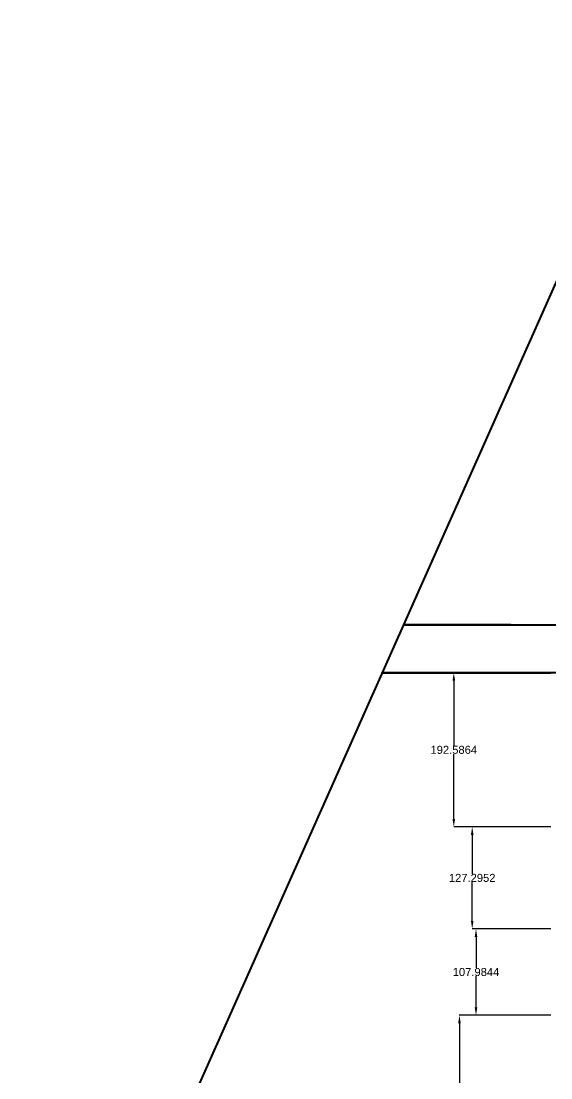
# Model space of a CAD drawing. Header units: inches. Extents: x -422522 to 22891, y -2973 to 414515.
# Drawn here: x 18007 to 18668, y 4751 to 6071 of the extents above; entities that cross this region are included whole.
import ezdxf

# ---------------------------------------------------------------- set-up
doc = ezdxf.new("R2010")
doc.units = ezdxf.units.IN
doc.header["$MEASUREMENT"] = 0
doc.layers.get('0').update_dxf_attribs({"lineweight": 40})
doc.styles.get("Standard").update_dxf_attribs({"font": 'Arial.ttf'})
doc.dimstyles.get("Standard").update_dxf_attribs({"dimtxt": 10, "dimasz": 10, "dimexe": 0.18, "dimexo": 0.0625, "dimgap": 0.09, "dimtad": 0, "dimtih": 1, "dimtoh": 1, "dimdec": 4, "dimzin": 0, "dimdsep": 46, "dimtxsty": 'Standard', "dimcen": 0.09, "dimadec": 0, "dimazin": 0, "dimtfac": 1, "dimtdec": 4, "dimtofl": 0, "dimtmove": 0, "dimatfit": 3, "dimfxl": 1, "dimtolj": 1, "dimtzin": 0, "dimarcsym": 0})

# ---------------------------------------------------------------- blocks, each defined once
blk = doc.blocks.new('*D50')
at = {"color": 0, "lineweight": -2, "transparency": 16777216}
for p, q in [((18668.3, 5256.7), (18546.9, 5256.7)), ((18547, 5246.7), (18547, 5165.6)), ((18547, 5074.1), (18547, 5155.2)), ((18668.3, 5064.1), (18546.9, 5064.1))]:
    blk.add_line(p, q, dxfattribs=at)
at = {"color": 0, "transparency": 16777216}
for points in [[(18545.4, 5246.7), (18548.7, 5246.7), (18547, 5256.7)], [(18545.4, 5074.1), (18548.7, 5074.1), (18547, 5064.1)]]:
    blk.add_solid(points, dxfattribs=at)
at = {"layer": 'Defpoints', "color": 0, "transparency": 16777216}
for p in [(18668.3, 5256.7), (18547, 5064.1), (18668.3, 5064.1)]:
    blk.add_point(p, dxfattribs=at)
at = {"color": 0, "transparency": 16777216, "insert": (18547, 5160.4), "char_height": 10, "attachment_point": 5}
blk.add_mtext('\\A1;192.5864', dxfattribs=at)
blk = doc.blocks.new('*D51')
at = {"color": 0, "lineweight": -2, "transparency": 16777216}
for p, q in [((18668.2, 5064.1), (18569.9, 5064.1)), ((18570, 5054.1), (18570, 5005.6)), ((18570, 4946.8), (18570, 4995.3)), ((18668.2, 4936.8), (18569.9, 4936.8))]:
    blk.add_line(p, q, dxfattribs=at)
at = {"color": 0, "transparency": 16777216}
for points in [[(18568.4, 5054.1), (18571.7, 5054.1), (18570, 5064.1)], [(18568.4, 4946.8), (18571.7, 4946.8), (18570, 4936.8)]]:
    blk.add_solid(points, dxfattribs=at)
at = {"layer": 'Defpoints', "color": 0, "transparency": 16777216}
for p in [(18668.3, 5064.1), (18570, 4936.8), (18668.3, 4936.8)]:
    blk.add_point(p, dxfattribs=at)
at = {"color": 0, "transparency": 16777216, "insert": (18570, 5000.4), "char_height": 10, "attachment_point": 5}
blk.add_mtext('\\A1;127.2952', dxfattribs=at)
blk = doc.blocks.new('*D52')
at = {"color": 0, "lineweight": -2, "transparency": 16777216}
for p, q in [((18668.1, 4936.8), (18574.6, 4936.8)), ((18574.8, 4926.8), (18574.8, 4888)), ((18574.8, 4838.8), (18574.8, 4877.6)), ((18668.3, 4828.8), (18574.6, 4828.8))]:
    blk.add_line(p, q, dxfattribs=at)
at = {"color": 0, "transparency": 16777216}
for points in [[(18573.1, 4926.8), (18576.4, 4926.8), (18574.8, 4936.8)], [(18573.1, 4838.8), (18576.4, 4838.8), (18574.8, 4828.8)]]:
    blk.add_solid(points, dxfattribs=at)
at = {"layer": 'Defpoints', "color": 0, "transparency": 16777216}
for p in [(18668.2, 4936.8), (18574.8, 4828.8), (18668.3, 4828.8)]:
    blk.add_point(p, dxfattribs=at)
at = {"color": 0, "transparency": 16777216, "insert": (18574.8, 4882.8), "char_height": 10, "attachment_point": 5}
blk.add_mtext('\\A1;107.9844', dxfattribs=at)
blk = doc.blocks.new('*D53')
at = {"color": 0, "lineweight": -2, "transparency": 16777216}
for p, q in [((18668.2, 4828.8), (18553.9, 4828.8)), ((18554.1, 4818.8), (18554.1, 4726.9)), ((18554.1, 4624.6), (18554.1, 4716.5)), ((18668.2, 4614.6), (18553.9, 4614.6))]:
    blk.add_line(p, q, dxfattribs=at)
at = {"color": 0, "transparency": 16777216}
for points in [[(18552.4, 4818.8), (18555.7, 4818.8), (18554.1, 4828.8)], [(18552.4, 4624.6), (18555.7, 4624.6), (18554.1, 4614.6)]]:
    blk.add_solid(points, dxfattribs=at)
at = {"layer": 'Defpoints', "color": 0, "transparency": 16777216}
for p in [(18668.3, 4828.8), (18554.1, 4614.6), (18668.3, 4614.6)]:
    blk.add_point(p, dxfattribs=at)
at = {"color": 0, "transparency": 16777216, "insert": (18554.1, 4721.7), "char_height": 10, "attachment_point": 5}
blk.add_mtext('\\A1;214.2490', dxfattribs=at)

msp = doc.modelspace()

# ---------------------------------------------------------------- linework, layer by layer
at = {"color": 5}
for p, q in [((18618.32262, 5316.68396), (18484.06238, 5316.68396)), ((18484.06238, 5316.68396), (20514.24969, 5316.68396)), ((20646.47315, 5256.68393), (18457.36043, 5256.68393))]:
    msp.add_line(p, q, dxfattribs=at)
for p, q in [((18618.31278, 5316.67576), (20048.94424, 5316.91165)), ((18618.32262, 5316.68396), (20049.2801, 5316.6852)), ((18457.36043, 5256.68393), (18668.32267, 5256.68393))]:
    msp.add_line(p, q)
msp.add_lwpolyline([(18006.50478, 4243.59838), (19833.7291, 3430.42479), (20646.90269, 5257.64911), (18819.67837, 6070.8227)], close=True)

# ---------------------------------------------------------------- dimensions: what is measured, and where the dimension line sits
at = {"color": 2}
for base, p1, p2, picture, middle in [((18547.04863, 5064.09751), (18668.32267, 5256.68393), (18668.32267, 5064.09751), '*D50', (18547.04863, 5160.39072)), ((18570.04669, 4936.80227), (18668.26017, 5064.09751), (18668.26017, 4936.80227), '*D51', (18570.04669, 5000.44989)), ((18574.76736, 4828.81791), (18668.19767, 4936.80227), (18668.32267, 4828.81791), '*D52', (18574.76736, 4882.81009)), ((18554.06894, 4614.56894), (18668.26017, 4828.81791), (18668.26017, 4614.56894), '*D53', (18554.06894, 4721.69342))]:
    dim = msp.add_linear_dim(base=base, p1=p1, p2=p2, angle=90, dimstyle='Standard', dxfattribs=at)
    dim.commit()
    dim.dimension.update_dxf_attribs({"geometry": picture, "text_midpoint": middle})

doc.saveas('drawing.dxf')
